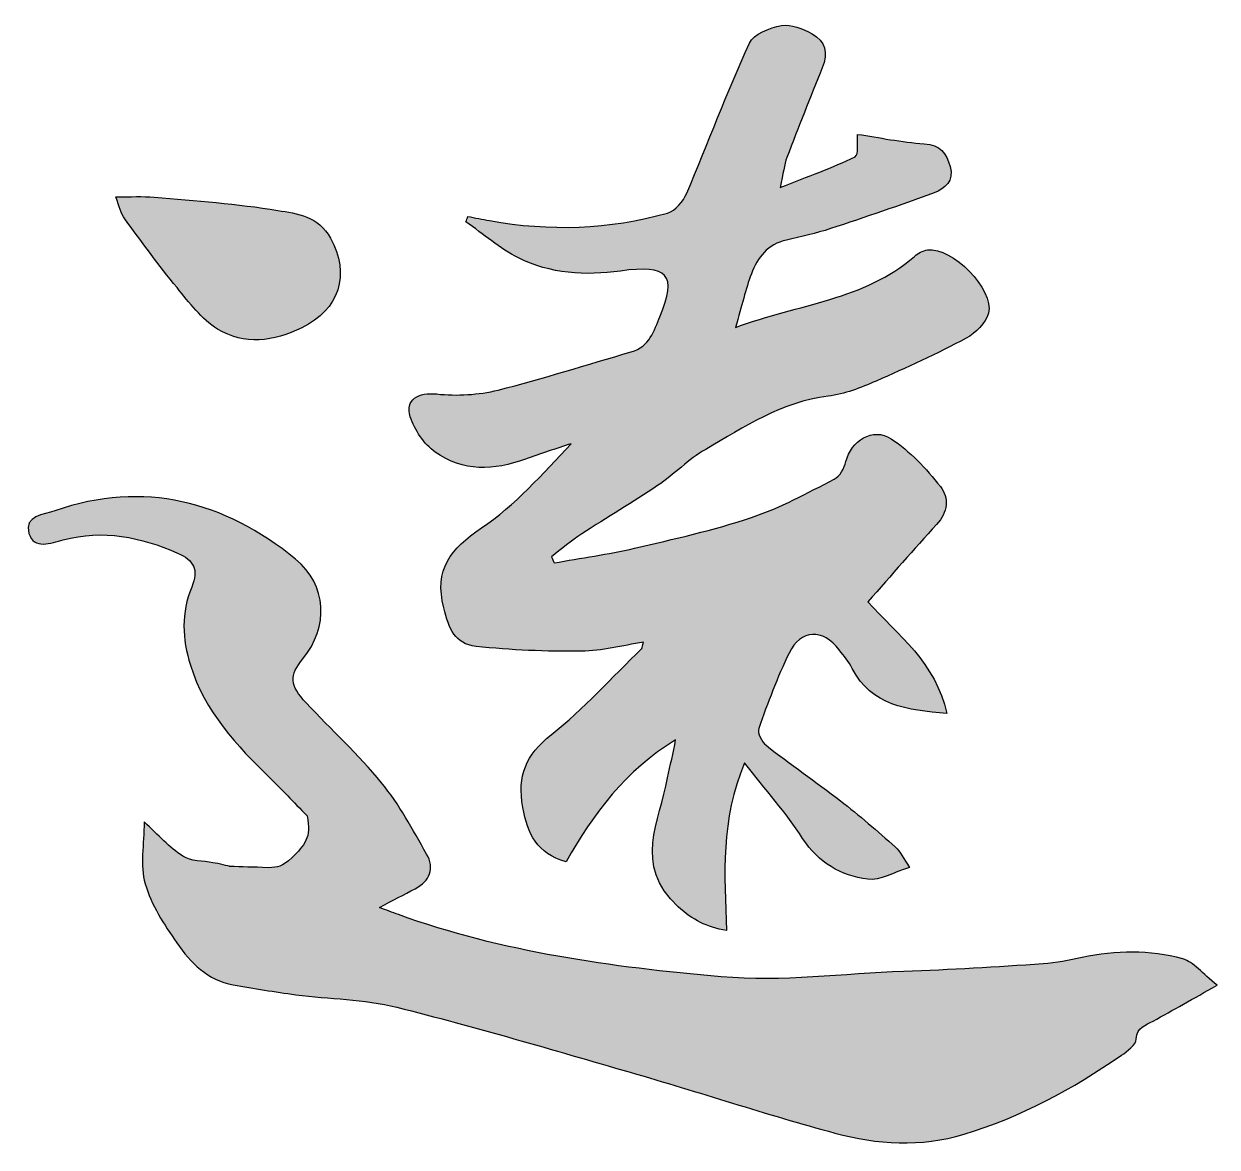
# Model space of a CAD drawing. Extents: x -266287 to 275962, y -324567 to 363765.
# Drawn here: x -77354 to -75760, y 9687 to 11188 of the extents above; entities that cross this region are included whole.
import ezdxf

# ---------------------------------------------------------------- set-up
doc = ezdxf.new("R2010")
doc.units = 0
doc.header["$LTSCALE"] = 1000
doc.layers.get('0').update_dxf_attribs({"linetype": 'CONTINUOUS'})

msp = doc.modelspace()

# ---------------------------------------------------------------- hatches: boundary and pattern name
h = msp.add_hatch(color=256)
edge = h.paths.add_edge_path()
edge.add_spline(control_points=[(-76381.94461, 10853.83635), (-76373.71944, 10875.7127), (-76360.24051, 10893.54107), (-76335.04825, 10899.13935)], knot_values=[72, 72, 72, 72, 73, 73, 73, 73], degree=3, periodic=0)
edge.add_spline(control_points=[(-76335.04825, 10899.13935), (-76315.28201, 10903.48879), (-76295.42965, 10908.0966), (-76276.2663, 10914.3839)], knot_values=[71, 71, 71, 71, 72, 72, 72, 72], degree=3, periodic=0)
edge.add_spline(control_points=[(-76276.2663, 10914.3839), (-76229.84364, 10929.62845), (-76183.46404, 10945.13138), (-76137.68734, 10962.35686)], knot_values=[70, 70, 70, 70, 71, 71, 71, 71], degree=3, periodic=0)
edge.add_spline(control_points=[(-76137.68734, 10962.35686), (-76123.60551, 10967.61063), (-76110.64334, 10978.37655), (-76116.28468, 10997.49683)], knot_values=[69, 69, 69, 69, 70, 70, 70, 70], degree=3, periodic=0)
edge.add_spline(control_points=[(-76116.28468, 10997.49683), (-76121.28007, 11014.72231), (-76129.76362, 11026.43563), (-76151.08015, 11027.81367)], knot_values=[68, 68, 68, 68, 69, 69, 69, 69], degree=3, periodic=0)
edge.add_spline(control_points=[(-76151.08015, 11027.81367), (-76181.31086, 11029.88073), (-76211.28319, 11036.0819), (-76239.92055, 11040.34521)], knot_values=[67, 67, 67, 67, 68, 68, 68, 68], degree=3, periodic=0)
edge.add_spline(control_points=[(-76239.92055, 11040.34521), (-76240.78182, 11029.96686), (-76238.41332, 11012.69831), (-76243.19339, 11010.41594)], knot_values=[66, 66, 66, 66, 67, 67, 67, 67], degree=3, periodic=0)
edge.add_spline(control_points=[(-76243.19339, 11010.41594), (-76273.63942, 10995.68816), (-76305.59268, 10984.31934), (-76343.57486, 10969.24705)], knot_values=[65, 65, 65, 65, 66, 66, 66, 66], degree=3, periodic=0)
edge.add_spline(control_points=[(-76343.57486, 10969.24705), (-76339.22542, 10988.71184), (-76338.14883, 10999.65001), (-76334.40229, 11009.55466)], knot_values=[64, 64, 64, 64, 65, 65, 65, 65], degree=3, periodic=0)
edge.add_spline(control_points=[(-76334.40229, 11009.55466), (-76319.11468, 11049.69003), (-76303.39643, 11089.65313), (-76287.11835, 11129.44399)], knot_values=[63, 63, 63, 63, 64, 64, 64, 64], degree=3, periodic=0)
edge.add_spline(control_points=[(-76287.11835, 11129.44399), (-76279.15157, 11148.90878), (-76282.76892, 11165.14379), (-76300.81261, 11174.74699)], knot_values=[62, 62, 62, 62, 63, 63, 63, 63], degree=3, periodic=0)
edge.add_spline(control_points=[(-76300.81261, 11174.74699), (-76313.12883, 11181.33574), (-76328.9332, 11188.01061), (-76341.59393, 11185.68517)], knot_values=[61, 61, 61, 61, 62, 62, 62, 62], degree=3, periodic=0)
edge.add_spline(control_points=[(-76341.59393, 11185.68517), (-76357.26911, 11182.84297), (-76378.97321, 11174.40248), (-76384.57149, 11162.17239)], knot_values=[60, 60, 60, 60, 61, 61, 61, 61], degree=3, periodic=0)
edge.add_spline(control_points=[(-76384.57149, 11162.17239), (-76414.62995, 11096.32801), (-76439.90834, 11028.33043), (-76468.28731, 10961.7109)], knot_values=[59, 59, 59, 59, 60, 60, 60, 60], degree=3, periodic=0)
edge.add_spline(control_points=[(-76468.28731, 10961.7109), (-76472.89513, 10950.98804), (-76483.4888, 10938.15506), (-76493.78102, 10935.22673)], knot_values=[58, 58, 58, 58, 59, 59, 59, 59], degree=3, periodic=0)
edge.add_spline(control_points=[(-76493.78102, 10935.22673), (-76572.02775, 10913.13505), (-76651.52333, 10910.5943), (-76731.57874, 10925.14982)], knot_values=[57, 57, 57, 57, 58, 58, 58, 58], degree=3, periodic=0)
edge.add_spline(control_points=[(-76731.57874, 10925.14982), (-76741.31113, 10926.87237), (-76751.04353, 10928.8533), (-76760.81898, 10930.66198)], knot_values=[56, 56, 56, 56, 57, 57, 57, 57], degree=3, periodic=0)
edge.add_spline(control_points=[(-76760.81898, 10930.66198), (-76761.55107, 10928.25041), (-76762.32621, 10925.79578), (-76763.18749, 10923.34115)], knot_values=[55, 55, 55, 55, 56, 56, 56, 56], degree=3, periodic=0)
edge.add_spline(control_points=[(-76763.18749, 10923.34115), (-76739.89003, 10907.10614), (-76718.0998, 10887.85667), (-76693.03673, 10875.28207)], knot_values=[54, 54, 54, 54, 55, 55, 55, 55], degree=3, periodic=0)
edge.add_spline(control_points=[(-76693.03673, 10875.28207), (-76650.44674, 10853.92248), (-76603.6365, 10851.25253), (-76556.9124, 10857.71208)], knot_values=[53, 53, 53, 53, 54, 54, 54, 54], degree=3, periodic=0)
edge.add_spline(control_points=[(-76556.9124, 10857.71208), (-76493.47957, 10866.54014), (-76480.43128, 10853.14733), (-76504.15937, 10796.73389)], knot_values=[52, 52, 52, 52, 53, 53, 53, 53], degree=3, periodic=0)
edge.add_spline(control_points=[(-76504.15937, 10796.73389), (-76511.82471, 10778.47488), (-76517.81056, 10756.5124), (-76542.3138, 10749.62221)], knot_values=[51, 51, 51, 51, 52, 52, 52, 52], degree=3, periodic=0)
edge.add_spline(control_points=[(-76542.3138, 10749.62221), (-76601.69864, 10732.99962), (-76660.30832, 10713.53483), (-76720.12379, 10698.72092)], knot_values=[50, 50, 50, 50, 51, 51, 51, 51], degree=3, periodic=0)
edge.add_spline(control_points=[(-76720.12379, 10698.72092), (-76746.43571, 10692.21831), (-76775.24532, 10690.4527), (-76802.24626, 10693.42409)], knot_values=[49, 49, 49, 49, 50, 50, 50, 50], degree=3, periodic=0)
edge.add_spline(control_points=[(-76802.24626, 10693.42409), (-76826.23273, 10696.05098), (-76845.30995, 10685.88794), (-76837.60155, 10662.97806)], knot_values=[48, 48, 48, 48, 49, 49, 49, 49], degree=3, periodic=0)
edge.add_spline(control_points=[(-76837.60155, 10662.97806), (-76831.65876, 10645.32194), (-76819.38561, 10626.46005), (-76804.44251, 10615.78025)], knot_values=[47, 47, 47, 47, 48, 48, 48, 48], degree=3, periodic=0)
edge.add_spline(control_points=[(-76804.44251, 10615.78025), (-76767.40773, 10589.25302), (-76725.72207, 10590.88944), (-76683.8211, 10606.39237)], knot_values=[46, 46, 46, 46, 47, 47, 47, 47], degree=3, periodic=0)
edge.add_spline(control_points=[(-76683.8211, 10606.39237), (-76663.71036, 10613.88545), (-76643.08285, 10620.17275), (-76622.62759, 10626.97681)], knot_values=[45, 45, 45, 45, 46, 46, 46, 46], degree=3, periodic=0)
edge.add_spline(control_points=[(-76622.62759, 10626.97681), (-76661.08347, 10586.32468), (-76697.73067, 10544.46677), (-76742.34466, 10514.45138)], knot_values=[44, 44, 44, 44, 45, 45, 45, 45], degree=3, periodic=0)
edge.add_spline(control_points=[(-76742.34466, 10514.45138), (-76784.03032, 10486.50304), (-76805.77748, 10459.20066), (-76792.90144, 10407.4381)], knot_values=[43, 43, 43, 43, 44, 44, 44, 44], degree=3, periodic=0)
edge.add_spline(control_points=[(-76792.90144, 10407.4381), (-76785.96818, 10379.61895), (-76778.13059, 10359.37902), (-76749.66549, 10356.19231)], knot_values=[42, 42, 42, 42, 43, 43, 43, 43], degree=3, periodic=0)
edge.add_spline(control_points=[(-76749.66549, 10356.19231), (-76703.07057, 10351.02466), (-76655.91583, 10349.21599), (-76609.01946, 10349.64662)], knot_values=[41, 41, 41, 41, 42, 42, 42, 42], degree=3, periodic=0)
edge.add_spline(control_points=[(-76609.01946, 10349.64662), (-76581.76015, 10349.86194), (-76554.54389, 10357.31196), (-76526.20798, 10361.61833)], knot_values=[40, 40, 40, 40, 41, 41, 41, 41], degree=3, periodic=0)
edge.add_spline(control_points=[(-76526.20798, 10361.61833), (-76527.19845, 10357.57034), (-76527.02619, 10354.46976), (-76528.44729, 10353.09172)], knot_values=[39, 39, 39, 39, 40, 40, 40, 40], degree=3, periodic=0)
edge.add_spline(control_points=[(-76528.44729, 10353.09172), (-76568.4104, 10314.29133), (-76606.00501, 10272.60568), (-76649.32708, 10238.02553)], knot_values=[38, 38, 38, 38, 39, 39, 39, 39], degree=3, periodic=0)
edge.add_spline(control_points=[(-76649.32708, 10238.02553), (-76683.13208, 10210.98153), (-76694.88847, 10183.54996), (-76687.22313, 10140.95997)], knot_values=[37, 37, 37, 37, 38, 38, 38, 38], degree=3, periodic=0)
edge.add_spline(control_points=[(-76687.22313, 10140.95997), (-76680.80664, 10105.51855), (-76668.57655, 10079.80952), (-76629.56085, 10068.18232)], knot_values=[36, 36, 36, 36, 37, 37, 37, 37], degree=3, periodic=0)
edge.add_spline(control_points=[(-76629.56085, 10068.18232), (-76593.43041, 10132.04578), (-76549.46238, 10190.78466), (-76483.35961, 10231.04921)], knot_values=[35, 35, 35, 35, 36, 36, 36, 36], degree=3, periodic=0)
edge.add_spline(control_points=[(-76483.35961, 10231.04921), (-76485.29747, 10213.56535), (-76490.98188, 10197.20115), (-76493.99634, 10180.40631)], knot_values=[34, 34, 34, 34, 35, 35, 35, 35], degree=3, periodic=0)
edge.add_spline(control_points=[(-76493.99634, 10180.40631), (-76504.41775, 10122.27032), (-76540.46206, 10064.30659), (-76479.78532, 10008.32379)], knot_values=[33, 33, 33, 33, 34, 34, 34, 34], degree=3, periodic=0)
edge.add_spline(control_points=[(-76479.78532, 10008.32379), (-76459.71764, 9989.8064), (-76442.14765, 9981.53817), (-76415.10365, 9976.37053)], knot_values=[32, 32, 32, 32, 33, 33, 33, 33], degree=3, periodic=0)
edge.add_spline(control_points=[(-76415.10365, 9976.37053), (-76417.94586, 10051.04297), (-76423.15656, 10124.33738), (-76391.03105, 10200.64624)], knot_values=[31, 31, 31, 31, 32, 32, 32, 32], degree=3, periodic=0)
edge.add_spline(control_points=[(-76391.03105, 10200.64624), (-76362.95352, 10164.51581), (-76335.56501, 10133.81139), (-76313.47334, 10099.61882)], knot_values=[30, 30, 30, 30, 31, 31, 31, 31], degree=3, periodic=0)
edge.add_spline(control_points=[(-76313.47334, 10099.61882), (-76292.11374, 10066.71816), (-76262.18448, 10049.83719), (-76226.44161, 10045.01406)], knot_values=[29, 29, 29, 29, 30, 30, 30, 30], degree=3, periodic=0)
edge.add_spline(control_points=[(-76226.44161, 10045.01406), (-76210.24966, 10042.86087), (-76192.20597, 10054.18662), (-76170.63106, 10060.68924)], knot_values=[28, 28, 28, 28, 29, 29, 29, 29], degree=3, periodic=0)
edge.add_spline(control_points=[(-76170.63106, 10060.68924), (-76178.51172, 10072.31644), (-76182.51664, 10081.79045), (-76189.4499, 10087.94856)], knot_values=[27, 27, 27, 27, 28, 28, 28, 28], degree=3, periodic=0)
edge.add_spline(control_points=[(-76189.4499, 10087.94856), (-76213.39331, 10109.26509), (-76237.68123, 10130.23711), (-76263.00269, 10149.83109)], knot_values=[26, 26, 26, 26, 27, 27, 27, 27], degree=3, periodic=0)
edge.add_spline(control_points=[(-76263.00269, 10149.83109), (-76295.64497, 10175.15254), (-76329.79448, 10198.57919), (-76362.30756, 10223.98677)], knot_values=[25, 25, 25, 25, 26, 26, 26, 26], degree=3, periodic=0)
edge.add_spline(control_points=[(-76362.30756, 10223.98677), (-76368.16423, 10228.55152), (-76374.15008, 10240.69548), (-76372.08302, 10246.46601)], knot_values=[24, 24, 24, 24, 25, 25, 25, 25], degree=3, periodic=0)
edge.add_spline(control_points=[(-76372.08302, 10246.46601), (-76360.06825, 10280.61552), (-76347.23527, 10314.59278), (-76331.56009, 10347.19199)], knot_values=[23, 23, 23, 23, 24, 24, 24, 24], degree=3, periodic=0)
edge.add_spline(control_points=[(-76331.56009, 10347.19199), (-76316.18635, 10379.18832), (-76285.9987, 10380.17878), (-76264.55298, 10351.54143)], knot_values=[22, 22, 22, 22, 23, 23, 23, 23], degree=3, periodic=0)
edge.add_spline(control_points=[(-76264.55298, 10351.54143), (-76258.481, 10343.44545), (-76251.59081, 10335.69399), (-76247.06912, 10326.73674)], knot_values=[21, 21, 21, 21, 22, 22, 22, 22], degree=3, periodic=0)
edge.add_spline(control_points=[(-76247.06912, 10326.73674), (-76221.31703, 10276.26609), (-76174.42067, 10271.2707), (-76120.72024, 10266.36144)], knot_values=[20, 20, 20, 20, 21, 21, 21, 21], degree=3, periodic=0)
edge.add_spline(control_points=[(-76120.72024, 10266.36144), (-76135.57722, 10334.22982), (-76186.52157, 10371.65217), (-76226.31242, 10415.79246)], knot_values=[19, 19, 19, 19, 20, 20, 20, 20], degree=3, periodic=0)
edge.add_spline(control_points=[(-76226.31242, 10415.79246), (-76194.57448, 10451.49226), (-76165.03278, 10485.68483), (-76134.45756, 10518.88694)], knot_values=[18, 18, 18, 18, 19, 19, 19, 19], degree=3, periodic=0)
edge.add_spline(control_points=[(-76134.45756, 10518.88694), (-76119.29914, 10535.33727), (-76117.57659, 10554.97432), (-76129.41911, 10569.87435)], knot_values=[17, 17, 17, 17, 18, 18, 18, 18], degree=3, periodic=0)
edge.add_spline(control_points=[(-76129.41911, 10569.87435), (-76148.45326, 10593.68858), (-76170.1143, 10617.07216), (-76195.2635, 10633.65168)], knot_values=[16, 16, 16, 16, 17, 17, 17, 17], degree=3, periodic=0)
edge.add_spline(control_points=[(-76195.2635, 10633.65168), (-76219.42223, 10649.54219), (-76248.96392, 10630.76642), (-76255.5096, 10603.20565)], knot_values=[15, 15, 15, 15, 16, 16, 16, 16], degree=3, periodic=0)
edge.add_spline(control_points=[(-76255.5096, 10603.20565), (-76257.57666, 10594.37759), (-76263.73477, 10583.43942), (-76271.18479, 10579.60675)], knot_values=[14, 14, 14, 14, 15, 15, 15, 15], degree=3, periodic=0)
edge.add_spline(control_points=[(-76271.18479, 10579.60675), (-76307.31523, 10561.08936), (-76343.31648, 10541.15087), (-76381.55703, 10528.40402)], knot_values=[13, 13, 13, 13, 14, 14, 14, 14], degree=3, periodic=0)
edge.add_spline(control_points=[(-76381.55703, 10528.40402), (-76432.67364, 10511.39386), (-76485.64198, 10499.50828), (-76538.26582, 10487.32125)], knot_values=[12, 12, 12, 12, 13, 13, 13, 13], degree=3, periodic=0)
edge.add_spline(control_points=[(-76538.26582, 10487.32125), (-76573.57804, 10479.09609), (-76609.62236, 10474.14376), (-76645.36522, 10467.68421)], knot_values=[11, 11, 11, 11, 12, 12, 12, 12], degree=3, periodic=0)
edge.add_spline(control_points=[(-76645.36522, 10467.68421), (-76646.57101, 10470.39722), (-76647.77679, 10473.1533), (-76649.02564, 10475.90937)], knot_values=[10, 10, 10, 10, 11, 11, 11, 11], degree=3, periodic=0)
edge.add_spline(control_points=[(-76649.02564, 10475.90937), (-76635.50364, 10486.2016), (-76622.54146, 10497.35509), (-76608.37351, 10506.65685)], knot_values=[9, 9, 9, 9, 10, 10, 10, 10], degree=3, periodic=0)
edge.add_spline(control_points=[(-76608.37351, 10506.65685), (-76574.91302, 10528.49014), (-76540.33287, 10548.68702), (-76507.17383, 10570.99401)], knot_values=[8, 8, 8, 8, 9, 9, 9, 9], degree=3, periodic=0)
edge.add_spline(control_points=[(-76507.17383, 10570.99401), (-76484.99603, 10585.98017), (-76465.91881, 10606.04786), (-76442.9228, 10619.44066)], knot_values=[7, 7, 7, 7, 8, 8, 8, 8], degree=3, periodic=0)
edge.add_spline(control_points=[(-76442.9228, 10619.44066), (-76391.37556, 10649.45606), (-76341.29248, 10682.95961), (-76279.32383, 10690.4527)], knot_values=[6, 6, 6, 6, 7, 7, 7, 7], degree=3, periodic=0)
edge.add_spline(control_points=[(-76279.32383, 10690.4527), (-76257.40441, 10693.12264), (-76235.7003, 10701.73538), (-76215.15892, 10710.69263)], knot_values=[5, 5, 5, 5, 6, 6, 6, 6], degree=3, periodic=0)
edge.add_spline(control_points=[(-76215.15892, 10710.69263), (-76174.46373, 10728.43487), (-76134.02692, 10747.03839), (-76094.88203, 10767.96734)], knot_values=[4, 4, 4, 4, 5, 5, 5, 5], degree=3, periodic=0)
edge.add_spline(control_points=[(-76094.88203, 10767.96734), (-76082.26436, 10774.77141), (-76068.35479, 10788.46566), (-76065.16808, 10801.55702)], knot_values=[3, 3, 3, 3, 4, 4, 4, 4], degree=3, periodic=0)
edge.add_spline(control_points=[(-76065.16808, 10801.55702), (-76057.2013, 10833.42416), (-76114.00231, 10890.22517), (-76146.55846, 10885.96186)], knot_values=[2, 2, 2, 2, 3, 3, 3, 3], degree=3, periodic=0)
edge.add_spline(control_points=[(-76146.55846, 10885.96186), (-76152.75963, 10885.14365), (-76159.30531, 10881.39711), (-76164.12845, 10877.21993)], knot_values=[1, 1, 1, 1, 2, 2, 2, 2], degree=3, periodic=0)
edge.add_spline(control_points=[(-76164.12845, 10877.21993), (-76231.13555, 10819.04088), (-76318.12421, 10813.87324), (-76403.00275, 10782.39368)], knot_values=[0, 0, 0, 0, 1, 1, 1, 1], degree=3, periodic=0)
edge.add_spline(control_points=[(-76403.00275, 10782.39368), (-76394.43308, 10811.97844), (-76389.69607, 10833.42416), (-76381.94461, 10853.83635)], knot_values=[73, 73, 73, 73, 74, 74, 74, 74], degree=3, periodic=0)
edge = h.paths.add_edge_path()
edge.add_spline(control_points=[(-76982.55394, 10781.83385), (-76932.72925, 10805.7342), (-76917.31245, 10853.57797), (-76944.09806, 10901.85237)], knot_values=[3, 3, 3, 3, 4, 4, 4, 4], degree=3, periodic=0)
edge.add_spline(control_points=[(-76944.09806, 10901.85237), (-76960.20389, 10930.83423), (-76988.88431, 10934.53771), (-77014.37801, 10938.71489)], knot_values=[2, 2, 2, 2, 3, 3, 3, 3], degree=3, periodic=0)
edge.add_spline(control_points=[(-77014.37801, 10938.71489), (-77068.98278, 10947.80133), (-77124.44881, 10951.37561), (-77179.65647, 10956.41407)], knot_values=[1, 1, 1, 1, 2, 2, 2, 2], degree=3, periodic=0)
edge.add_spline(control_points=[(-77179.65647, 10956.41407), (-77195.1594, 10957.87823), (-77210.92071, 10956.67245), (-77231.11758, 10956.67245)], knot_values=[0, 0, 0, 0, 1, 1, 1, 1], degree=3, periodic=0)
edge.add_spline(control_points=[(-77231.11758, 10956.67245), (-77225.993, 10943.75334), (-77224.14126, 10934.40852), (-77219.10281, 10927.4322)], knot_values=[7, 7, 7, 7, 8, 8, 8, 8], degree=3, periodic=0)
edge.add_spline(control_points=[(-77219.10281, 10927.4322), (-77196.40824, 10896.34021), (-77173.67061, 10865.29129), (-77149.2535, 10835.53428)], knot_values=[6, 6, 6, 6, 7, 7, 7, 7], degree=3, periodic=0)
edge.add_spline(control_points=[(-77149.2535, 10835.53428), (-77132.8893, 10815.59579), (-77116.43897, 10793.37492), (-77095.07937, 10780.19743)], knot_values=[5, 5, 5, 5, 6, 6, 6, 6], degree=3, periodic=0)
edge.add_spline(control_points=[(-77095.07937, 10780.19743), (-77059.16425, 10758.14882), (-77020.75144, 10763.44566), (-76982.55394, 10781.83385)], knot_values=[4, 4, 4, 4, 5, 5, 5, 5], degree=3, periodic=0)
edge = h.paths.add_edge_path()
edge.add_spline(control_points=[(-76980.96059, 10339.65585), (-76946.4235, 10382.11665), (-76948.57669, 10438.31477), (-76990.99443, 10472.80879)], knot_values=[26, 26, 26, 26, 27, 27, 27, 27], degree=3, periodic=0)
edge.add_spline(control_points=[(-76990.99443, 10472.80879), (-77086.25132, 10550.23731), (-77193.04928, 10578.40096), (-77312.42184, 10537.36126)], knot_values=[27, 27, 27, 27, 28, 28, 28, 28], degree=3, periodic=0)
edge.add_spline(control_points=[(-77312.42184, 10537.36126), (-77327.02043, 10532.32281), (-77353.89217, 10530.68639), (-77347.08811, 10507.08749)], knot_values=[28, 28, 28, 28, 29, 29, 29, 29], degree=3, periodic=0)
edge.add_spline(control_points=[(-77347.08811, 10507.08749), (-77340.62855, 10484.78049), (-77317.54641, 10494.34063), (-77301.44059, 10498.56088)], knot_values=[29, 29, 29, 29, 30, 30, 30, 30], degree=3, periodic=0)
edge.add_spline(control_points=[(-77301.44059, 10498.56088), (-77247.86936, 10512.51351), (-77197.65709, 10502.43661), (-77148.47835, 10480.81863)], knot_values=[30, 30, 30, 30, 31, 31, 31, 31], degree=3, periodic=0)
edge.add_spline(control_points=[(-77148.47835, 10480.81863), (-77127.42021, 10471.55994), (-77119.58262, 10459.02841), (-77129.61646, 10435.17112)], knot_values=[31, 31, 31, 31, 32, 32, 32, 32], degree=3, periodic=0)
edge.add_spline(control_points=[(-77129.61646, 10435.17112), (-77143.9136, 10401.32306), (-77142.36331, 10366.05389), (-77131.339, 10330.95698)], knot_values=[32, 32, 32, 32, 33, 33, 33, 33], degree=3, periodic=0)
edge.add_spline(control_points=[(-77131.339, 10330.95698), (-77112.00341, 10269.03139), (-77069.71486, 10223.55613), (-77024.58411, 10179.80342)], knot_values=[33, 33, 33, 33, 34, 34, 34, 34], degree=3, periodic=0)
edge.add_spline(control_points=[(-77024.58411, 10179.80342), (-77009.12424, 10164.81725), (-76994.48259, 10149.05594), (-76975.57762, 10129.67728)], knot_values=[34, 34, 34, 34, 35, 35, 35, 35], degree=3, periodic=0)
edge.add_spline(control_points=[(-76975.57762, 10129.67728), (-76968.85969, 10100.73848), (-76979.49642, 10089.88642), (-76995.34386, 10074.21124)], knot_values=[35, 35, 35, 35, 36, 36, 36, 36], degree=3, periodic=0)
edge.add_spline(control_points=[(-76995.34386, 10074.21124), (-77010.45922, 10060.34473), (-77013.5598, 10061.89502), (-77027.5555, 10060.34473)], knot_values=[36, 36, 36, 36, 37, 37, 37, 37], degree=3, periodic=0)
edge.add_spline(control_points=[(-77027.5555, 10060.34473), (-77047.62318, 10061.206), (-77062.3079, 10061.46439), (-77079.05968, 10062.19647)], knot_values=[37, 37, 37, 37, 38, 38, 38, 38], degree=3, periodic=0)
edge.add_spline(control_points=[(-77079.05968, 10062.19647), (-77079.06078, 10062.19675), (-77094.43366, 10066.1153), (-77101.32361, 10066.97654)], knot_values=[38.0000357421, 38.0000357421, 38.0000357421, 38.0000357421, 39, 39, 39, 39], degree=3, periodic=0)
edge.add_spline(control_points=[(-77101.32361, 10066.97654), (-77114.88867, 10069.64649), (-77130.69305, 10068.82828), (-77141.5451, 10075.84766)], knot_values=[0, 0, 0, 0, 1, 1, 1, 1], degree=3, periodic=0)
edge.add_spline(control_points=[(-77141.5451, 10075.84766), (-77159.3304, 10087.3026), (-77173.84287, 10103.83906), (-77193.30766, 10121.49518)], knot_values=[1, 1, 1, 1, 2, 2, 2, 2], degree=3, periodic=0)
edge.add_spline(control_points=[(-77193.30766, 10121.49518), (-77193.30766, 10091.52284), (-77198.90594, 10063.48838), (-77191.88656, 10038.98514)], knot_values=[2, 2, 2, 2, 3, 3, 3, 3], degree=3, periodic=0)
edge.add_spline(control_points=[(-77191.88656, 10038.98514), (-77183.74752, 10010.82148), (-77166.65123, 9984.38038), (-77149.51188, 9959.83407)], knot_values=[3, 3, 3, 3, 4, 4, 4, 4], degree=3, periodic=0)
edge.add_spline(control_points=[(-77149.51188, 9959.83407), (-77131.16675, 9933.56522), (-77108.60137, 9909.83712), (-77074.23655, 9903.89433)], knot_values=[4, 4, 4, 4, 5, 5, 5, 5], degree=3, periodic=0)
edge.add_spline(control_points=[(-77074.23655, 9903.89433), (-77046.4174, 9899.11426), (-77018.64132, 9894.29113), (-76990.69298, 9890.67378)], knot_values=[5, 5, 5, 5, 6, 6, 6, 6], degree=3, periodic=0)
edge.add_spline(control_points=[(-76990.69298, 9890.67378), (-76945.69142, 9884.90324), (-76899.31182, 9884.90324), (-76855.73136, 9873.922)], knot_values=[6, 6, 6, 6, 7, 7, 7, 7], degree=3, periodic=0)
edge.add_spline(control_points=[(-76855.73136, 9873.922), (-76751.08659, 9847.65315), (-76647.56147, 9817.12099), (-76543.90716, 9787.06253)], knot_values=[7, 7, 7, 7, 8, 8, 8, 8], degree=3, periodic=0)
edge.add_spline(control_points=[(-76543.90716, 9787.06253), (-76452.526, 9760.57836), (-76362.13531, 9730.77828), (-76270.40964, 9705.75828)], knot_values=[8, 8, 8, 8, 9, 9, 9, 9], degree=3, periodic=0)
edge.add_spline(control_points=[(-76270.40964, 9705.75828), (-76213.82395, 9690.25535), (-76155.42958, 9686.98251), (-76097.81036, 9704.25105)], knot_values=[9, 9, 9, 9, 10, 10, 10, 10], degree=3, periodic=0)
edge.add_spline(control_points=[(-76097.81036, 9704.25105), (-76021.71681, 9727.204), (-75952.85797, 9764.92779), (-75887.57341, 9809.67097)], knot_values=[10, 10, 10, 10, 11, 11, 11, 11], degree=3, periodic=0)
edge.add_spline(control_points=[(-75887.57341, 9809.67097), (-75879.47743, 9815.22619), (-75868.10862, 9823.66667), (-75867.63492, 9831.41814)], knot_values=[11, 11, 11, 11, 12, 12, 12, 12], degree=3, periodic=0)
edge.add_spline(control_points=[(-75867.63492, 9831.41814), (-75866.64445, 9847.86847), (-75855.10338, 9849.76327), (-75845.1126, 9855.36155)], knot_values=[12, 12, 12, 12, 13, 13, 13, 13], degree=3, periodic=0)
edge.add_spline(control_points=[(-75845.1126, 9855.36155), (-75818.54231, 9870.08933), (-75792.1012, 9885.16163), (-75759.63117, 9903.3345)], knot_values=[13, 13, 13, 13, 14, 14, 14, 14], degree=3, periodic=0)
edge.add_spline(control_points=[(-75759.63117, 9903.3345), (-75779.69885, 9919.18194), (-75791.11073, 9934.51262), (-75805.66626, 9938.56061)], knot_values=[14, 14, 14, 14, 15, 15, 15, 15], degree=3, periodic=0)
edge.add_spline(control_points=[(-75805.66626, 9938.56061), (-75849.72042, 9950.6615), (-75895.06649, 9949.88636), (-75940.06805, 9940.45541)], knot_values=[15, 15, 15, 15, 16, 16, 16, 16], degree=3, periodic=0)
edge.add_spline(control_points=[(-75940.06805, 9940.45541), (-75957.33659, 9936.79499), (-75974.73432, 9932.91926), (-75992.21818, 9931.75654)], knot_values=[16, 16, 16, 16, 17, 17, 17, 17], degree=3, periodic=0)
edge.add_spline(control_points=[(-75992.21818, 9931.75654), (-76054.14377, 9927.70855), (-76116.06936, 9923.83282), (-76178.08108, 9921.67964)], knot_values=[17, 17, 17, 17, 18, 18, 18, 18], degree=3, periodic=0)
edge.add_spline(control_points=[(-76178.08108, 9921.67964), (-76259.4284, 9918.83743), (-76340.04363, 9907.46862), (-76422.25223, 9914.61719)], knot_values=[18, 18, 18, 18, 19, 19, 19, 19], degree=3, periodic=0)
edge.add_spline(control_points=[(-76422.25223, 9914.61719), (-76569.14248, 9927.45017), (-76714.13794, 9947.43173), (-76853.57818, 9997.68706)], knot_values=[19, 19, 19, 19, 20, 20, 20, 20], degree=3, periodic=0)
edge.add_spline(control_points=[(-76853.57818, 9997.68706), (-76861.5019, 10000.4862), (-76869.33949, 10003.71597), (-76878.9427, 10007.37639)], knot_values=[20, 20, 20, 20, 21, 21, 21, 21], degree=3, periodic=0)
edge.add_spline(control_points=[(-76878.9427, 10007.37639), (-76860.68369, 10016.8504), (-76845.82672, 10024.34348), (-76831.142, 10032.2672)], knot_values=[21, 21, 21, 21, 22, 22, 22, 22], degree=3, periodic=0)
edge.add_spline(control_points=[(-76831.142, 10032.2672), (-76811.41882, 10042.77474), (-76804.74395, 10059.39733), (-76815.81132, 10078.68986)], knot_values=[22, 22, 22, 22, 23, 23, 23, 23], degree=3, periodic=0)
edge.add_spline(control_points=[(-76815.81132, 10078.68986), (-76834.4579, 10111.28908), (-76852.41546, 10145.00795), (-76876.01436, 10173.86063)], knot_values=[23, 23, 23, 23, 24, 24, 24, 24], degree=3, periodic=0)
edge.add_spline(control_points=[(-76876.01436, 10173.86063), (-76906.89103, 10211.58442), (-76943.23679, 10244.82959), (-76976.65422, 10280.5294)], knot_values=[24, 24, 24, 24, 25, 25, 25, 25], degree=3, periodic=0)
edge.add_spline(control_points=[(-76976.65422, 10280.5294), (-76998.96121, 10304.34362), (-76999.39185, 10317.09047), (-76980.96059, 10339.65585)], knot_values=[25, 25, 25, 25, 26, 26, 26, 26], degree=3, periodic=0)

# ---------------------------------------------------------------- linework, layer by layer
for points in [[(-76384.57149, 11162.17239), (-76378.97321, 11174.40248), (-76357.26911, 11182.84297), (-76341.59393, 11185.68517)], [(-76341.59393, 11185.68517), (-76328.9332, 11188.01061), (-76313.12883, 11181.33574), (-76300.81261, 11174.74699)], [(-76468.28731, 10961.7109), (-76439.90834, 11028.33043), (-76414.62995, 11096.32801), (-76384.57149, 11162.17239)], [(-76300.81261, 11174.74699), (-76282.76892, 11165.14379), (-76279.15157, 11148.90878), (-76287.11835, 11129.44399)], [(-76287.11835, 11129.44399), (-76303.39643, 11089.65313), (-76319.11468, 11049.69003), (-76334.40229, 11009.55466)], [(-76243.19339, 11010.41594), (-76238.41332, 11012.69831), (-76240.78182, 11029.96686), (-76239.92055, 11040.34521)], [(-76239.92055, 11040.34521), (-76211.28319, 11036.0819), (-76181.31086, 11029.88073), (-76151.08015, 11027.81367)], [(-76151.08015, 11027.81367), (-76129.76362, 11026.43563), (-76121.28007, 11014.72231), (-76116.28468, 10997.49683)], [(-76343.57486, 10969.24705), (-76305.59268, 10984.31934), (-76273.63942, 10995.68816), (-76243.19339, 11010.41594)], [(-76334.40229, 11009.55466), (-76338.14883, 10999.65001), (-76339.22542, 10988.71184), (-76343.57486, 10969.24705)], [(-76116.28468, 10997.49683), (-76110.64334, 10978.37655), (-76123.60551, 10967.61063), (-76137.68734, 10962.35686)], [(-77231.11758, 10956.67245), (-77210.92071, 10956.67245), (-77195.1594, 10957.87823), (-77179.65647, 10956.41407)], [(-77219.10281, 10927.4322), (-77224.14126, 10934.40852), (-77225.993, 10943.75334), (-77231.11758, 10956.67245)], [(-77179.65647, 10956.41407), (-77124.44881, 10951.37561), (-77068.98278, 10947.80133), (-77014.37801, 10938.71489)], [(-76493.78102, 10935.22673), (-76483.4888, 10938.15506), (-76472.89513, 10950.98804), (-76468.28731, 10961.7109)], [(-76137.68734, 10962.35686), (-76183.46404, 10945.13138), (-76229.84364, 10929.62845), (-76276.2663, 10914.3839)], [(-77014.37801, 10938.71489), (-76988.88431, 10934.53771), (-76960.20389, 10930.83423), (-76944.09806, 10901.85237)], [(-77149.2535, 10835.53428), (-77173.67061, 10865.29129), (-77196.40824, 10896.34021), (-77219.10281, 10927.4322)], [(-76763.18749, 10923.34115), (-76762.32621, 10925.79578), (-76761.55107, 10928.25041), (-76760.81898, 10930.66198)], [(-76693.03673, 10875.28207), (-76718.0998, 10887.85667), (-76739.89003, 10907.10614), (-76763.18749, 10923.34115)], [(-76760.81898, 10930.66198), (-76751.04353, 10928.8533), (-76741.31113, 10926.87237), (-76731.57874, 10925.14982)], [(-76731.57874, 10925.14982), (-76651.52333, 10910.5943), (-76572.02775, 10913.13505), (-76493.78102, 10935.22673)], [(-76276.2663, 10914.3839), (-76295.42965, 10908.0966), (-76315.28201, 10903.48879), (-76335.04825, 10899.13935)], [(-76944.09806, 10901.85237), (-76917.31245, 10853.57797), (-76932.72925, 10805.7342), (-76982.55394, 10781.83385)], [(-76335.04825, 10899.13935), (-76360.24051, 10893.54107), (-76373.71944, 10875.7127), (-76381.94461, 10853.83635)], [(-76146.55846, 10885.96186), (-76114.00231, 10890.22517), (-76057.2013, 10833.42416), (-76065.16808, 10801.55702)], [(-76556.9124, 10857.71208), (-76603.6365, 10851.25253), (-76650.44674, 10853.92248), (-76693.03673, 10875.28207)], [(-76403.00275, 10782.39368), (-76318.12421, 10813.87324), (-76231.13555, 10819.04088), (-76164.12845, 10877.21993)], [(-76164.12845, 10877.21993), (-76159.30531, 10881.39711), (-76152.75963, 10885.14365), (-76146.55846, 10885.96186)], [(-76504.15937, 10796.73389), (-76480.43128, 10853.14733), (-76493.47957, 10866.54014), (-76556.9124, 10857.71208)], [(-76381.94461, 10853.83635), (-76389.69607, 10833.42416), (-76394.43308, 10811.97844), (-76403.00275, 10782.39368)], [(-77095.07937, 10780.19743), (-77116.43897, 10793.37492), (-77132.8893, 10815.59579), (-77149.2535, 10835.53428)], [(-76542.3138, 10749.62221), (-76517.81056, 10756.5124), (-76511.82471, 10778.47488), (-76504.15937, 10796.73389)], [(-76065.16808, 10801.55702), (-76068.35479, 10788.46566), (-76082.26436, 10774.77141), (-76094.88203, 10767.96734)], [(-76982.55394, 10781.83385), (-77020.75144, 10763.44566), (-77059.16425, 10758.14882), (-77095.07937, 10780.19743)], [(-76094.88203, 10767.96734), (-76134.02692, 10747.03839), (-76174.46373, 10728.43487), (-76215.15892, 10710.69263)], [(-76720.12379, 10698.72092), (-76660.30832, 10713.53483), (-76601.69864, 10732.99962), (-76542.3138, 10749.62221)], [(-76802.24626, 10693.42409), (-76775.24532, 10690.4527), (-76746.43571, 10692.21831), (-76720.12379, 10698.72092)], [(-76215.15892, 10710.69263), (-76235.7003, 10701.73538), (-76257.40441, 10693.12264), (-76279.32383, 10690.4527)], [(-76837.60155, 10662.97806), (-76845.30995, 10685.88794), (-76826.23273, 10696.05098), (-76802.24626, 10693.42409)], [(-76279.32383, 10690.4527), (-76341.29248, 10682.95961), (-76391.37556, 10649.45606), (-76442.9228, 10619.44066)], [(-76804.44251, 10615.78025), (-76819.38561, 10626.46005), (-76831.65876, 10645.32194), (-76837.60155, 10662.97806)], [(-76255.5096, 10603.20565), (-76248.96392, 10630.76642), (-76219.42223, 10649.54219), (-76195.2635, 10633.65168)], [(-76742.34466, 10514.45138), (-76697.73067, 10544.46677), (-76661.08347, 10586.32468), (-76622.62759, 10626.97681)], [(-76622.62759, 10626.97681), (-76643.08285, 10620.17275), (-76663.71036, 10613.88545), (-76683.8211, 10606.39237)], [(-76442.9228, 10619.44066), (-76465.91881, 10606.04786), (-76484.99603, 10585.98017), (-76507.17383, 10570.99401)], [(-76195.2635, 10633.65168), (-76170.1143, 10617.07216), (-76148.45326, 10593.68858), (-76129.41911, 10569.87435)], [(-76683.8211, 10606.39237), (-76725.72207, 10590.88944), (-76767.40773, 10589.25302), (-76804.44251, 10615.78025)], [(-76271.18479, 10579.60675), (-76263.73477, 10583.43942), (-76257.57666, 10594.37759), (-76255.5096, 10603.20565)], [(-76990.99443, 10472.80879), (-77086.25132, 10550.23731), (-77193.04928, 10578.40096), (-77312.42184, 10537.36126)], [(-76507.17383, 10570.99401), (-76540.33287, 10548.68702), (-76574.91302, 10528.49014), (-76608.37351, 10506.65685)], [(-76381.55703, 10528.40402), (-76343.31648, 10541.15087), (-76307.31523, 10561.08936), (-76271.18479, 10579.60675)], [(-76129.41911, 10569.87435), (-76117.57659, 10554.97432), (-76119.29914, 10535.33727), (-76134.45756, 10518.88694)], [(-77312.42184, 10537.36126), (-77327.02043, 10532.32281), (-77353.89217, 10530.68639), (-77347.08811, 10507.08749)], [(-76538.26582, 10487.32125), (-76485.64198, 10499.50828), (-76432.67364, 10511.39386), (-76381.55703, 10528.40402)], [(-77347.08811, 10507.08749), (-77340.62855, 10484.78049), (-77317.54641, 10494.34063), (-77301.44059, 10498.56088)], [(-77301.44059, 10498.56088), (-77247.86936, 10512.51351), (-77197.65709, 10502.43661), (-77148.47835, 10480.81863)], [(-76792.90144, 10407.4381), (-76805.77748, 10459.20066), (-76784.03032, 10486.50304), (-76742.34466, 10514.45138)], [(-76608.37351, 10506.65685), (-76622.54146, 10497.35509), (-76635.50364, 10486.2016), (-76649.02564, 10475.90937)], [(-76134.45756, 10518.88694), (-76165.03278, 10485.68483), (-76194.57448, 10451.49226), (-76226.31242, 10415.79246)], [(-77148.47835, 10480.81863), (-77127.42021, 10471.55994), (-77119.58262, 10459.02841), (-77129.61646, 10435.17112)], [(-76649.02564, 10475.90937), (-76647.77679, 10473.1533), (-76646.57101, 10470.39722), (-76645.36522, 10467.68421)], [(-76645.36522, 10467.68421), (-76609.62236, 10474.14376), (-76573.57804, 10479.09609), (-76538.26582, 10487.32125)], [(-76980.96059, 10339.65585), (-76946.4235, 10382.11665), (-76948.57669, 10438.31477), (-76990.99443, 10472.80879)], [(-77129.61646, 10435.17112), (-77143.9136, 10401.32306), (-77142.36331, 10366.05389), (-77131.339, 10330.95698)], [(-76226.31242, 10415.79246), (-76186.52157, 10371.65217), (-76135.57722, 10334.22982), (-76120.72024, 10266.36144)], [(-76749.66549, 10356.19231), (-76778.13059, 10359.37902), (-76785.96818, 10379.61895), (-76792.90144, 10407.4381)], [(-76264.55298, 10351.54143), (-76285.9987, 10380.17878), (-76316.18635, 10379.18832), (-76331.56009, 10347.19199)], [(-76609.01946, 10349.64662), (-76655.91583, 10349.21599), (-76703.07057, 10351.02466), (-76749.66549, 10356.19231)], [(-76649.32708, 10238.02553), (-76606.00501, 10272.60568), (-76568.4104, 10314.29133), (-76528.44729, 10353.09172)], [(-76526.20798, 10361.61833), (-76554.54389, 10357.31196), (-76581.76015, 10349.86194), (-76609.01946, 10349.64662)], [(-76528.44729, 10353.09172), (-76527.02619, 10354.46976), (-76527.19845, 10357.57034), (-76526.20798, 10361.61833)], [(-76331.56009, 10347.19199), (-76347.23527, 10314.59278), (-76360.06825, 10280.61552), (-76372.08302, 10246.46601)], [(-76247.06912, 10326.73674), (-76251.59081, 10335.69399), (-76258.481, 10343.44545), (-76264.55298, 10351.54143)], [(-77131.339, 10330.95698), (-77112.00341, 10269.03139), (-77069.71486, 10223.55613), (-77024.58411, 10179.80342)], [(-76976.65422, 10280.5294), (-76998.96121, 10304.34362), (-76999.39185, 10317.09047), (-76980.96059, 10339.65585)], [(-76120.72024, 10266.36144), (-76174.42067, 10271.2707), (-76221.31703, 10276.26609), (-76247.06912, 10326.73674)], [(-76876.01436, 10173.86063), (-76906.89103, 10211.58442), (-76943.23679, 10244.82959), (-76976.65422, 10280.5294)], [(-76687.22313, 10140.95997), (-76694.88847, 10183.54996), (-76683.13208, 10210.98153), (-76649.32708, 10238.02553)], [(-76372.08302, 10246.46601), (-76374.15008, 10240.69548), (-76368.16423, 10228.55152), (-76362.30756, 10223.98677)], [(-76483.35961, 10231.04921), (-76549.46238, 10190.78466), (-76593.43041, 10132.04578), (-76629.56085, 10068.18232)], [(-76493.99634, 10180.40631), (-76490.98188, 10197.20115), (-76485.29747, 10213.56535), (-76483.35961, 10231.04921)], [(-76362.30756, 10223.98677), (-76329.79448, 10198.57919), (-76295.64497, 10175.15254), (-76263.00269, 10149.83109)], [(-76391.03105, 10200.64624), (-76423.15656, 10124.33738), (-76417.94586, 10051.04297), (-76415.10365, 9976.37053)], [(-76313.47334, 10099.61882), (-76335.56501, 10133.81139), (-76362.95352, 10164.51581), (-76391.03105, 10200.64624)], [(-77024.58411, 10179.80342), (-77009.12424, 10164.81725), (-76994.48259, 10149.05594), (-76975.57762, 10129.67728)], [(-76815.81132, 10078.68986), (-76834.4579, 10111.28908), (-76852.41546, 10145.00795), (-76876.01436, 10173.86063)], [(-76479.78532, 10008.32379), (-76540.46206, 10064.30659), (-76504.41775, 10122.27032), (-76493.99634, 10180.40631)], [(-76629.56085, 10068.18232), (-76668.57655, 10079.80952), (-76680.80664, 10105.51855), (-76687.22313, 10140.95997)], [(-76263.00269, 10149.83109), (-76237.68123, 10130.23711), (-76213.39331, 10109.26509), (-76189.4499, 10087.94856)], [(-76975.57762, 10129.67728), (-76968.85969, 10100.73848), (-76979.49642, 10089.88642), (-76995.34386, 10074.21124)], [(-77193.30766, 10121.49518), (-77193.30766, 10091.52284), (-77198.90594, 10063.48838), (-77191.88656, 10038.98514)], [(-77141.5451, 10075.84766), (-77159.3304, 10087.3026), (-77173.84287, 10103.83906), (-77193.30766, 10121.49518)], [(-76226.44161, 10045.01406), (-76262.18448, 10049.83719), (-76292.11374, 10066.71816), (-76313.47334, 10099.61882)], [(-77101.32361, 10066.97654), (-77114.88867, 10069.64649), (-77130.69305, 10068.82828), (-77141.5451, 10075.84766)], [(-76831.142, 10032.2672), (-76811.41882, 10042.77474), (-76804.74395, 10059.39733), (-76815.81132, 10078.68986)], [(-76189.4499, 10087.94856), (-76182.51664, 10081.79045), (-76178.51172, 10072.31644), (-76170.63106, 10060.68924)], [(-77079.05968, 10062.19647), (-77079.05968, 10062.19647), (-77094.43342, 10066.11527), (-77101.32361, 10066.97654)], [(-77027.5555, 10060.34473), (-77047.62318, 10061.206), (-77062.3079, 10061.46439), (-77079.05968, 10062.19647)], [(-76995.34386, 10074.21124), (-77010.45922, 10060.34473), (-77013.5598, 10061.89502), (-77027.5555, 10060.34473)], [(-76170.63106, 10060.68924), (-76192.20597, 10054.18662), (-76210.24966, 10042.86087), (-76226.44161, 10045.01406)], [(-77191.88656, 10038.98514), (-77183.74752, 10010.82148), (-77166.65123, 9984.38038), (-77149.51188, 9959.83407)], [(-76878.9427, 10007.37639), (-76860.68369, 10016.8504), (-76845.82672, 10024.34348), (-76831.142, 10032.2672)], [(-76853.57818, 9997.68706), (-76861.5019, 10000.4862), (-76869.33949, 10003.71597), (-76878.9427, 10007.37639)], [(-76422.25223, 9914.61719), (-76569.14248, 9927.45017), (-76714.13794, 9947.43173), (-76853.57818, 9997.68706)], [(-76415.10365, 9976.37053), (-76442.14765, 9981.53817), (-76459.71764, 9989.8064), (-76479.78532, 10008.32379)], [(-77149.51188, 9959.83407), (-77131.16675, 9933.56522), (-77108.60137, 9909.83712), (-77074.23655, 9903.89433)], [(-75805.66626, 9938.56061), (-75849.72042, 9950.6615), (-75895.06649, 9949.88636), (-75940.06805, 9940.45541)], [(-75940.06805, 9940.45541), (-75957.33659, 9936.79499), (-75974.73432, 9932.91926), (-75992.21818, 9931.75654)], [(-75759.63117, 9903.3345), (-75779.69885, 9919.18194), (-75791.11073, 9934.51262), (-75805.66626, 9938.56061)], [(-76178.08108, 9921.67964), (-76259.4284, 9918.83743), (-76340.04363, 9907.46862), (-76422.25223, 9914.61719)], [(-75992.21818, 9931.75654), (-76054.14377, 9927.70855), (-76116.06936, 9923.83282), (-76178.08108, 9921.67964)], [(-77074.23655, 9903.89433), (-77046.4174, 9899.11426), (-77018.64132, 9894.29113), (-76990.69298, 9890.67378)], [(-75845.1126, 9855.36155), (-75818.54231, 9870.08933), (-75792.1012, 9885.16163), (-75759.63117, 9903.3345)], [(-76990.69298, 9890.67378), (-76945.69142, 9884.90324), (-76899.31182, 9884.90324), (-76855.73136, 9873.922)], [(-76855.73136, 9873.922), (-76751.08659, 9847.65315), (-76647.56147, 9817.12099), (-76543.90716, 9787.06253)], [(-75867.63492, 9831.41814), (-75866.64445, 9847.86847), (-75855.10338, 9849.76327), (-75845.1126, 9855.36155)], [(-75887.57341, 9809.67097), (-75879.47743, 9815.22619), (-75868.10862, 9823.66667), (-75867.63492, 9831.41814)], [(-76097.81036, 9704.25105), (-76021.71681, 9727.204), (-75952.85797, 9764.92779), (-75887.57341, 9809.67097)], [(-76543.90716, 9787.06253), (-76452.526, 9760.57836), (-76362.13531, 9730.77828), (-76270.40964, 9705.75828)], [(-76270.40964, 9705.75828), (-76213.82395, 9690.25535), (-76155.42958, 9686.98251), (-76097.81036, 9704.25105)]]:
    msp.add_open_spline(points, degree=3)

doc.saveas('drawing.dxf')
